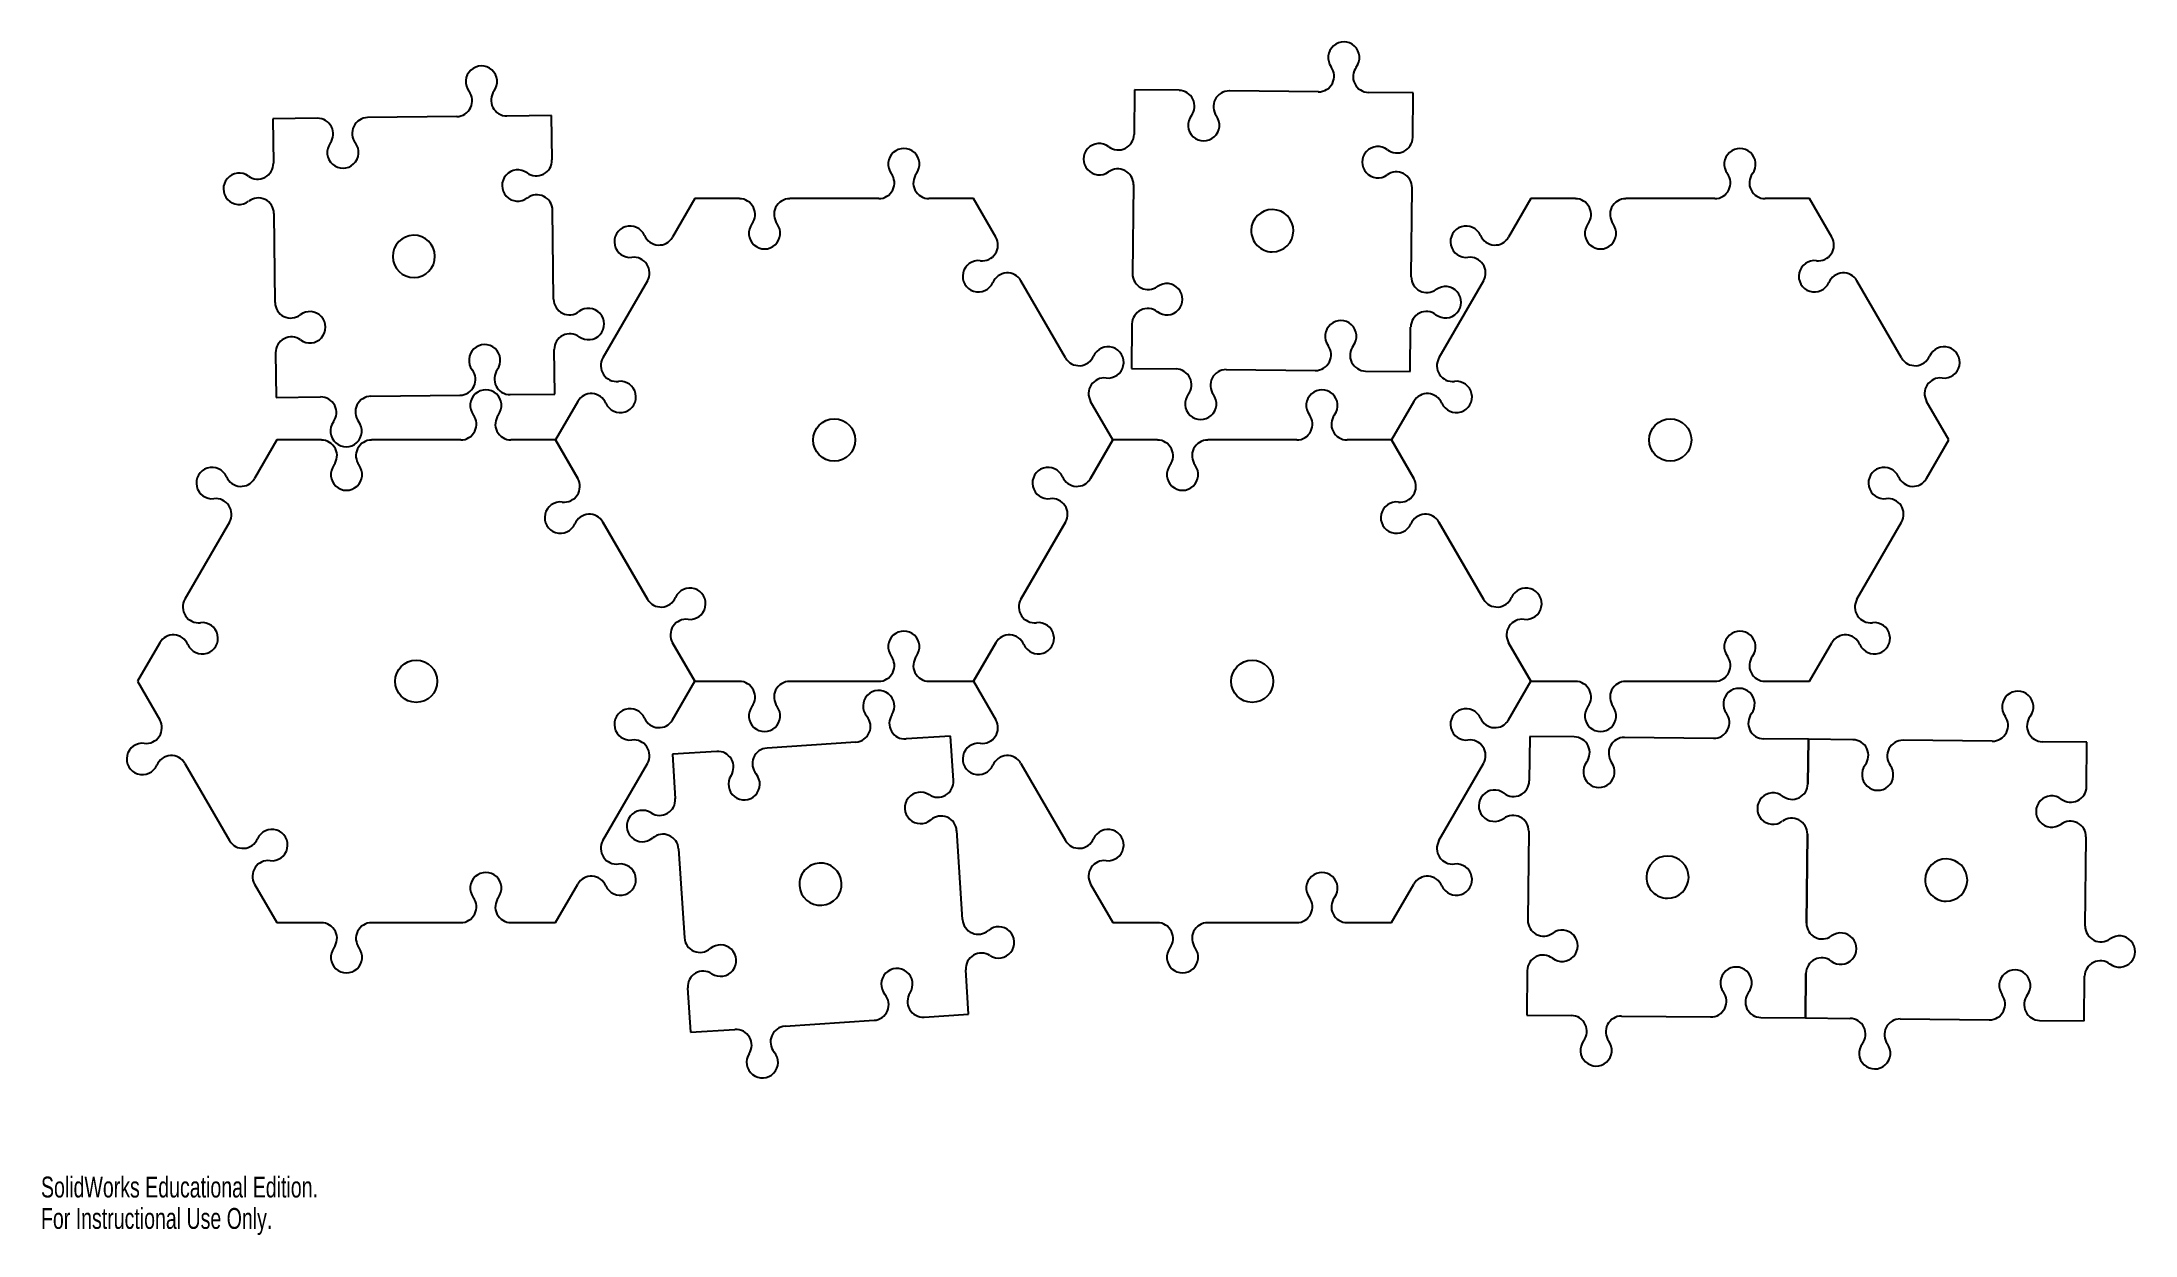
# Model space of a CAD drawing. Header units: inches. Extents: x 0 to 31.2, y 0 to 17.8.
import ezdxf

# ---------------------------------------------------------------- set-up
doc = ezdxf.new("R2010")
doc.units = ezdxf.units.IN
doc.header["$MEASUREMENT"] = 0
doc.styles.add('SLDTEXTSTYLE0', font='TXT', dxfattribs={"width": 0.7})

msp = doc.modelspace()

# ---------------------------------------------------------------- linework, layer by layer
at = {"color": 7, "linetype": 'Continuous'}
for p, q in [((16.311, 17.081), (16.304, 16.417)), ((16.976, 17.074), (16.311, 17.081)), ((19.054, 17.051), (17.726, 17.066)), ((20.468, 17.036), (19.804, 17.043)), ((20.461, 16.372), (20.468, 17.036)), ((4.123, 16.658), (3.458, 16.651)), ((3.458, 16.651), (3.466, 15.986)), ((6.201, 16.683), (4.873, 16.667)), ((7.615, 16.699), (6.951, 16.691)), ((7.623, 16.035), (7.615, 16.699)), ((16.296, 15.667), (16.282, 14.338)), ((16.296, 15.667), (16.282, 14.338)), ((20.438, 14.293), (20.453, 15.622)), ((9.753, 15.458), (9.421, 14.882)), ((10.418, 15.458), (9.753, 15.458)), ((12.496, 15.458), (11.168, 15.458)), ((13.91, 15.458), (13.246, 15.458)), ((14.242, 14.882), (13.91, 15.458)), ((22.224, 15.458), (21.892, 14.882)), ((22.888, 15.458), (22.224, 15.458)), ((24.967, 15.458), (23.638, 15.458)), ((26.381, 15.458), (25.717, 15.458)), ((26.713, 14.882), (26.381, 15.458)), ((3.475, 15.236), (3.49, 13.908)), ((7.647, 13.957), (7.632, 15.285)), ((9.046, 14.233), (8.382, 13.082)), ((15.282, 13.082), (14.617, 14.233)), ((21.517, 14.233), (20.853, 13.082)), ((27.752, 13.082), (27.088, 14.233)), ((16.274, 13.588), (16.266, 12.924)), ((20.423, 12.879), (20.43, 13.543)), ((3.499, 13.158), (3.507, 12.494)), ((7.664, 12.542), (7.656, 13.207)), ((16.266, 12.924), (16.931, 12.917)), ((17.68, 12.909), (19.009, 12.894)), ((19.759, 12.886), (20.423, 12.879)), ((3.507, 12.494), (4.171, 12.502)), ((4.921, 12.51), (6.249, 12.526)), ((4.921, 12.51), (6.249, 12.526)), ((6.999, 12.535), (7.664, 12.542)), ((8.007, 12.433), (7.675, 11.858)), ((15.989, 11.858), (15.657, 12.433)), ((20.478, 12.433), (20.146, 11.858)), ((28.46, 11.858), (28.127, 12.433)), ((3.518, 11.858), (3.186, 11.282)), ((4.182, 11.858), (3.518, 11.858)), ((6.261, 11.858), (4.932, 11.858)), ((7.675, 11.858), (7.011, 11.858)), ((8.007, 11.282), (7.675, 11.858)), ((7.675, 11.858), (8.007, 11.282)), ((15.989, 11.858), (15.657, 11.282)), ((15.657, 11.282), (15.989, 11.858)), ((16.653, 11.858), (15.989, 11.858)), ((18.732, 11.858), (17.403, 11.858)), ((20.146, 11.858), (19.482, 11.858)), ((20.478, 11.282), (20.146, 11.858)), ((20.146, 11.858), (20.478, 11.282)), ((28.127, 11.282), (28.46, 11.858)), ((2.811, 10.633), (2.147, 9.482)), ((9.046, 9.482), (8.382, 10.633)), ((8.382, 10.633), (9.046, 9.482)), ((15.282, 10.633), (14.617, 9.482)), ((14.617, 9.482), (15.282, 10.633)), ((21.517, 9.482), (20.853, 10.633)), ((20.853, 10.633), (21.517, 9.482)), ((27.088, 9.482), (27.752, 10.633)), ((1.772, 8.833), (1.44, 8.258)), ((9.753, 8.258), (9.421, 8.833)), ((9.421, 8.833), (9.753, 8.258)), ((14.242, 8.833), (13.91, 8.258)), ((13.91, 8.258), (14.242, 8.833)), ((22.224, 8.258), (21.892, 8.833)), ((21.892, 8.833), (22.224, 8.258)), ((26.381, 8.258), (26.713, 8.833)), ((1.44, 8.258), (1.772, 7.682)), ((9.421, 7.682), (9.753, 8.258)), ((9.753, 8.258), (10.418, 8.258)), ((11.168, 8.258), (12.496, 8.258)), ((13.246, 8.258), (13.91, 8.258)), ((13.91, 8.258), (14.242, 7.682)), ((21.892, 7.682), (22.224, 8.258)), ((22.224, 8.258), (22.888, 8.258)), ((23.638, 8.258), (24.967, 8.258)), ((25.717, 8.258), (26.381, 8.258)), ((10.081, 7.213), (9.418, 7.17)), ((12.155, 7.349), (10.83, 7.262)), ((13.566, 7.441), (12.904, 7.398)), ((13.61, 6.778), (13.566, 7.441)), ((22.206, 7.436), (22.199, 6.771)), ((22.87, 7.429), (22.206, 7.436)), ((24.949, 7.407), (23.62, 7.421)), ((26.363, 7.393), (25.698, 7.4)), ((26.356, 6.729), (26.363, 7.393)), ((26.363, 7.393), (26.356, 6.729)), ((27.027, 7.386), (26.363, 7.393)), ((29.105, 7.365), (27.777, 7.378)), ((30.519, 7.35), (29.855, 7.357)), ((30.513, 6.686), (30.519, 7.35)), ((2.147, 7.033), (2.811, 5.882)), ((8.382, 5.882), (9.046, 7.033)), ((9.418, 7.17), (9.462, 6.507)), ((14.617, 7.033), (15.282, 5.882)), ((20.853, 5.882), (21.517, 7.033)), ((13.745, 4.704), (13.659, 6.03)), ((13.745, 4.704), (13.659, 6.03)), ((22.191, 6.021), (22.178, 4.693)), ((26.334, 4.65), (26.348, 5.979)), ((26.334, 4.65), (26.348, 5.979)), ((26.348, 5.979), (26.334, 4.65)), ((30.491, 4.607), (30.505, 5.936)), ((30.491, 4.607), (30.505, 5.936)), ((9.51, 5.759), (9.597, 4.433)), ((3.186, 5.233), (3.518, 4.658)), ((7.675, 4.658), (8.007, 5.233)), ((15.657, 5.233), (15.989, 4.658)), ((20.146, 4.658), (20.478, 5.233)), ((3.518, 4.658), (4.182, 4.658)), ((4.932, 4.658), (6.261, 4.658)), ((7.011, 4.658), (7.675, 4.658)), ((15.989, 4.658), (16.653, 4.658)), ((17.403, 4.658), (18.732, 4.658)), ((19.482, 4.658), (20.146, 4.658)), ((13.837, 3.293), (13.794, 3.956)), ((22.17, 3.943), (22.163, 3.279)), ((26.32, 3.236), (26.327, 3.9)), ((26.327, 3.9), (26.32, 3.236)), ((30.477, 3.193), (30.483, 3.857)), ((9.646, 3.685), (9.689, 3.022)), ((11.101, 3.114), (12.426, 3.201)), ((13.175, 3.249), (13.837, 3.293)), ((22.163, 3.279), (22.827, 3.272)), ((23.577, 3.264), (24.906, 3.251)), ((25.656, 3.243), (26.32, 3.236)), ((26.32, 3.236), (26.984, 3.229)), ((27.734, 3.222), (29.062, 3.208)), ((29.812, 3.2), (30.477, 3.193)), ((9.689, 3.022), (10.352, 3.065))]:
    msp.add_line(p, q, dxfattribs=at)
for centre in [(11.832, 11.858), (24.303, 11.858), (5.597, 8.258), (18.067, 8.258)]:
    msp.add_circle(centre, 0.315, dxfattribs=at)
for centre, radius, start, end in [((19.434, 17.563), 0.234, 322.509, 216.2488), ((6.57, 17.203), 0.234, 323.7995, 217.5392), ((19.056, 17.285), 0.234, 269.3789, 36.2488), ((19.806, 17.277), 0.234, 142.509, 269.3789), ((6.198, 16.917), 0.234, 270.6694, 37.5392), ((6.948, 16.926), 0.234, 143.7995, 270.6694), ((16.973, 16.839), 0.234, 322.509, 89.3789), ((17.723, 16.831), 0.234, 89.3789, 216.2488), ((4.125, 16.424), 0.234, 323.7995, 90.6694), ((4.875, 16.433), 0.234, 90.6694, 217.5392), ((17.345, 16.554), 0.234, 142.509, 36.2488), ((4.504, 16.147), 0.234, 143.7995, 37.5392), ((15.785, 16.047), 0.234, 52.509, 306.2488), ((16.07, 16.419), 0.234, 232.509, 359.3789), ((19.941, 16.002), 0.234, 52.509, 306.2488), ((20.227, 16.374), 0.234, 232.509, 359.3789), ((3.232, 15.984), 0.234, 233.7995, 0.6694), ((7.388, 16.032), 0.234, 233.7995, 0.6694), ((12.871, 15.973), 0.234, 323.1301, 216.8699), ((25.342, 15.973), 0.234, 323.1301, 216.8699), ((2.955, 15.605), 0.234, 53.7995, 307.5392), ((7.112, 15.654), 0.234, 53.7995, 307.5392), ((12.496, 15.692), 0.234, 270, 36.8699), ((13.246, 15.692), 0.234, 143.1301, 270), ((16.062, 15.669), 0.234, 359.3789, 126.2488), ((20.218, 15.624), 0.234, 359.3789, 126.2488), ((24.967, 15.692), 0.234, 270, 36.8699), ((25.717, 15.692), 0.234, 143.1301, 270), ((3.241, 15.234), 0.234, 0.6694, 127.5392), ((7.397, 15.282), 0.234, 0.6694, 127.5392), ((10.418, 15.223), 0.234, 323.1301, 90), ((11.168, 15.223), 0.234, 90, 216.8699), ((22.888, 15.223), 0.234, 323.1301, 90), ((23.638, 15.223), 0.234, 90, 216.8699), ((8.787, 14.815), 0.234, 23.1301, 276.8699), ((10.793, 14.942), 0.234, 143.1301, 36.8699), ((18.367, 14.98), 0.315, 89.3789, 179.3789), ((18.367, 14.98), 0.315, 359.3789, 89.3789), ((21.258, 14.815), 0.234, 23.1301, 276.8699), ((23.263, 14.942), 0.234, 143.1301, 36.8699), ((5.561, 14.597), 0.315, 90.6694, 180.6694), ((5.561, 14.597), 0.315, 0.6694, 90.6694), ((9.218, 15), 0.234, 203.1301, 330), ((14.04, 14.765), 0.234, 263.1301, 30), ((18.367, 14.98), 0.315, 179.3789, 269.3789), ((18.367, 14.98), 0.315, 269.3789, 359.3789), ((21.689, 15), 0.234, 203.1301, 330), ((26.51, 14.765), 0.234, 263.1301, 30), ((5.561, 14.597), 0.315, 180.6694, 270.6694), ((5.561, 14.597), 0.315, 270.6694, 0.6694), ((8.843, 14.35), 0.234, 330, 96.8699), ((13.983, 14.3), 0.234, 83.1301, 336.8699), ((21.314, 14.35), 0.234, 330, 96.8699), ((26.454, 14.3), 0.234, 83.1301, 336.8699), ((14.415, 14.116), 0.234, 30, 156.8699), ((16.516, 14.336), 0.234, 179.3789, 306.2488), ((16.793, 13.958), 0.234, 232.509, 126.2488), ((20.673, 14.291), 0.234, 179.3789, 306.2488), ((20.95, 13.913), 0.234, 232.509, 126.2488), ((26.885, 14.116), 0.234, 30, 156.8699), ((3.725, 13.911), 0.234, 180.6694, 307.5392), ((4.01, 13.539), 0.234, 233.7995, 127.5392), ((7.881, 13.959), 0.234, 180.6694, 307.5392), ((8.167, 13.588), 0.234, 233.7995, 127.5392), ((16.508, 13.586), 0.234, 52.509, 179.3789), ((20.665, 13.541), 0.234, 52.509, 179.3789), ((7.89, 13.209), 0.234, 53.7995, 180.6694), ((19.389, 13.406), 0.234, 322.509, 216.2488), ((3.734, 13.161), 0.234, 53.7995, 180.6694), ((6.618, 13.046), 0.234, 323.7995, 217.5392), ((15.916, 13.015), 0.234, 263.1301, 156.8699), ((19.011, 13.129), 0.234, 269.3789, 36.2488), ((19.761, 13.121), 0.234, 142.509, 269.3789), ((28.387, 13.015), 0.234, 263.1301, 156.8699), ((6.247, 12.76), 0.234, 270.6694, 37.5392), ((6.997, 12.769), 0.234, 143.7995, 270.6694), ((8.585, 12.965), 0.234, 150, 276.8699), ((15.485, 13.2), 0.234, 210, 336.8699), ((16.928, 12.683), 0.234, 322.509, 89.3789), ((17.678, 12.674), 0.234, 89.3789, 216.2488), ((21.056, 12.965), 0.234, 150, 276.8699), ((27.955, 13.2), 0.234, 210, 336.8699), ((4.174, 12.267), 0.234, 323.7995, 90.6694), ((4.924, 12.276), 0.234, 90.6694, 217.5392), ((6.636, 12.373), 0.234, 323.1301, 216.8699), ((8.21, 12.316), 0.234, 23.1301, 150), ((8.641, 12.5), 0.234, 203.1301, 96.8699), ((15.86, 12.55), 0.234, 83.1301, 210), ((17.3, 12.397), 0.234, 142.509, 36.2488), ((19.107, 12.373), 0.234, 323.1301, 216.8699), ((20.681, 12.316), 0.234, 23.1301, 150), ((21.112, 12.5), 0.234, 203.1301, 96.8699), ((28.33, 12.55), 0.234, 83.1301, 210), ((6.261, 12.092), 0.234, 270, 36.8699), ((7.011, 12.092), 0.234, 143.1301, 270), ((18.732, 12.092), 0.234, 270, 36.8699), ((19.482, 12.092), 0.234, 143.1301, 270), ((4.552, 11.99), 0.234, 143.7995, 37.5392), ((4.182, 11.623), 0.234, 323.1301, 90), ((4.932, 11.623), 0.234, 90, 216.8699), ((16.653, 11.623), 0.234, 323.1301, 90), ((17.403, 11.623), 0.234, 90, 216.8699), ((2.552, 11.215), 0.234, 23.1301, 276.8699), ((2.983, 11.4), 0.234, 203.1301, 330), ((4.557, 11.342), 0.234, 143.1301, 36.8699), ((7.804, 11.165), 0.234, 263.1301, 30), ((7.804, 11.165), 0.234, 263.1301, 30), ((15.023, 11.215), 0.234, 23.1301, 276.8699), ((15.023, 11.215), 0.234, 23.1301, 276.8699), ((15.454, 11.4), 0.234, 203.1301, 330), ((15.454, 11.4), 0.234, 203.1301, 330), ((17.028, 11.342), 0.234, 143.1301, 36.8699), ((20.275, 11.165), 0.234, 263.1301, 30), ((20.275, 11.165), 0.234, 263.1301, 30), ((27.493, 11.215), 0.234, 23.1301, 276.8699), ((27.925, 11.4), 0.234, 203.1301, 330), ((2.608, 10.75), 0.234, 330, 96.8699), ((7.748, 10.7), 0.234, 83.1301, 336.8699), ((7.748, 10.7), 0.234, 83.1301, 336.8699), ((15.079, 10.75), 0.234, 330, 96.8699), ((15.079, 10.75), 0.234, 330, 96.8699), ((20.219, 10.7), 0.234, 83.1301, 336.8699), ((20.219, 10.7), 0.234, 83.1301, 336.8699), ((27.55, 10.75), 0.234, 330, 96.8699), ((8.179, 10.516), 0.234, 30, 156.8699), ((8.179, 10.516), 0.234, 30, 156.8699), ((20.65, 10.516), 0.234, 30, 156.8699), ((20.65, 10.516), 0.234, 30, 156.8699), ((2.35, 9.365), 0.234, 150, 276.8699), ((9.249, 9.6), 0.234, 210, 336.8699), ((9.249, 9.6), 0.234, 210, 336.8699), ((9.68, 9.415), 0.234, 263.1301, 156.8699), ((9.68, 9.415), 0.234, 263.1301, 156.8699), ((14.82, 9.365), 0.234, 150, 276.8699), ((14.82, 9.365), 0.234, 150, 276.8699), ((21.72, 9.6), 0.234, 210, 336.8699), ((21.72, 9.6), 0.234, 210, 336.8699), ((22.151, 9.415), 0.234, 263.1301, 156.8699), ((22.151, 9.415), 0.234, 263.1301, 156.8699), ((27.291, 9.365), 0.234, 150, 276.8699), ((2.406, 8.9), 0.234, 203.1301, 96.8699), ((9.624, 8.95), 0.234, 83.1301, 210), ((9.624, 8.95), 0.234, 83.1301, 210), ((14.877, 8.9), 0.234, 203.1301, 96.8699), ((14.877, 8.9), 0.234, 203.1301, 96.8699), ((22.095, 8.95), 0.234, 83.1301, 210), ((22.095, 8.95), 0.234, 83.1301, 210), ((27.347, 8.9), 0.234, 203.1301, 96.8699), ((1.975, 8.716), 0.234, 23.1301, 150), ((12.871, 8.773), 0.234, 323.1301, 216.8699), ((14.445, 8.716), 0.234, 23.1301, 150), ((14.445, 8.716), 0.234, 23.1301, 150), ((25.342, 8.773), 0.234, 323.1301, 216.8699), ((26.916, 8.716), 0.234, 23.1301, 150), ((12.496, 8.492), 0.234, 270, 36.8699), ((13.246, 8.492), 0.234, 143.1301, 270), ((24.967, 8.492), 0.234, 270, 36.8699), ((25.717, 8.492), 0.234, 143.1301, 270), ((10.418, 8.023), 0.234, 323.1301, 90), ((11.168, 8.023), 0.234, 90, 216.8699), ((12.496, 7.888), 0.234, 326.8682, 220.608), ((22.888, 8.023), 0.234, 323.1301, 90), ((23.638, 8.023), 0.234, 90, 216.8699), ((25.329, 7.919), 0.234, 322.5407, 216.2805), ((8.787, 7.615), 0.234, 23.1301, 276.8699), ((10.793, 7.742), 0.234, 143.1301, 36.8699), ((21.258, 7.615), 0.234, 23.1301, 276.8699), ((23.263, 7.742), 0.234, 143.1301, 36.8699), ((29.486, 7.876), 0.234, 322.5407, 216.2805), ((1.569, 7.565), 0.234, 263.1301, 30), ((9.218, 7.8), 0.234, 203.1301, 330), ((12.14, 7.583), 0.234, 273.7381, 40.608), ((12.888, 7.631), 0.234, 146.8682, 273.7381), ((14.04, 7.565), 0.234, 263.1301, 30), ((21.689, 7.8), 0.234, 203.1301, 330), ((24.951, 7.642), 0.234, 269.4106, 36.2805), ((25.701, 7.634), 0.234, 142.5407, 269.4106), ((29.108, 7.599), 0.234, 269.4106, 36.2805), ((29.858, 7.591), 0.234, 142.5407, 269.4106), ((1.513, 7.1), 0.234, 83.1301, 336.8699), ((8.843, 7.15), 0.234, 330, 96.8699), ((10.096, 6.979), 0.234, 326.8682, 93.7381), ((10.845, 7.028), 0.234, 93.7381, 220.608), ((13.983, 7.1), 0.234, 83.1301, 336.8699), ((21.314, 7.15), 0.234, 330, 96.8699), ((22.868, 7.194), 0.234, 322.5407, 89.4106), ((23.618, 7.187), 0.234, 89.4106, 216.2805), ((27.024, 7.152), 0.234, 322.5407, 89.4106), ((27.774, 7.144), 0.234, 89.4106, 216.2805), ((1.944, 6.916), 0.234, 30, 156.8699), ((10.489, 6.723), 0.234, 146.8682, 40.608), ((14.415, 6.916), 0.234, 30, 156.8699), ((23.24, 6.909), 0.234, 142.5407, 36.2805), ((27.397, 6.866), 0.234, 142.5407, 36.2805), ((13.12, 6.37), 0.234, 56.8682, 310.608), ((13.376, 6.763), 0.234, 236.8682, 3.7381), ((21.68, 6.402), 0.234, 52.5407, 306.2805), ((21.965, 6.774), 0.234, 232.5407, 359.4106), ((25.836, 6.359), 0.234, 52.5407, 306.2805), ((25.836, 6.359), 0.234, 52.5407, 306.2805), ((26.121, 6.731), 0.234, 232.5407, 359.4106), ((26.121, 6.731), 0.234, 232.5407, 359.4106), ((30.278, 6.688), 0.234, 232.5407, 359.4106), ((8.972, 6.099), 0.234, 56.8682, 310.608), ((9.228, 6.492), 0.234, 236.8682, 3.7381), ((13.425, 6.014), 0.234, 3.7381, 130.608), ((21.957, 6.024), 0.234, 359.4106, 126.2805), ((29.993, 6.316), 0.234, 52.5407, 306.2805), ((3.445, 5.815), 0.234, 263.1301, 156.8699), ((9.277, 5.743), 0.234, 3.7381, 130.608), ((15.916, 5.815), 0.234, 263.1301, 156.8699), ((26.114, 5.981), 0.234, 359.4106, 126.2805), ((26.114, 5.981), 0.234, 359.4106, 126.2805), ((30.27, 5.938), 0.234, 359.4106, 126.2805), ((3.014, 6), 0.234, 210, 336.8699), ((8.585, 5.765), 0.234, 150, 276.8699), ((15.485, 6), 0.234, 210, 336.8699), ((21.056, 5.765), 0.234, 150, 276.8699), ((24.263, 5.336), 0.315, 89.4106, 179.4106), ((24.263, 5.336), 0.315, 359.4106, 89.4106), ((3.389, 5.35), 0.234, 83.1301, 210), ((6.636, 5.173), 0.234, 323.1301, 216.8699), ((8.21, 5.116), 0.234, 23.1301, 150), ((8.641, 5.3), 0.234, 203.1301, 96.8699), ((11.628, 5.231), 0.315, 93.7381, 183.7381), ((11.628, 5.231), 0.315, 3.7381, 93.7381), ((15.86, 5.35), 0.234, 83.1301, 210), ((19.107, 5.173), 0.234, 323.1301, 216.8699), ((20.681, 5.116), 0.234, 23.1301, 150), ((21.112, 5.3), 0.234, 203.1301, 96.8699), ((24.263, 5.336), 0.315, 179.4106, 269.4106), ((24.263, 5.336), 0.315, 269.4106, 359.4106), ((28.42, 5.293), 0.315, 89.4106, 179.4106), ((28.42, 5.293), 0.315, 359.4106, 89.4106), ((6.261, 4.892), 0.234, 270, 36.8699), ((7.011, 4.892), 0.234, 143.1301, 270), ((11.628, 5.231), 0.315, 183.7381, 273.7381), ((11.628, 5.231), 0.315, 273.7381, 3.7381), ((18.732, 4.892), 0.234, 270, 36.8699), ((19.482, 4.892), 0.234, 143.1301, 270), ((28.42, 5.293), 0.315, 179.4106, 269.4106), ((28.42, 5.293), 0.315, 269.4106, 359.4106), ((13.979, 4.719), 0.234, 183.7381, 310.608), ((22.412, 4.691), 0.234, 179.4106, 306.2805), ((4.182, 4.423), 0.234, 323.1301, 90), ((4.932, 4.423), 0.234, 90, 216.8699), ((9.831, 4.448), 0.234, 183.7381, 310.608), ((14.284, 4.363), 0.234, 236.8682, 130.608), ((16.653, 4.423), 0.234, 323.1301, 90), ((17.403, 4.423), 0.234, 90, 216.8699), ((22.689, 4.313), 0.234, 232.5407, 126.2805), ((26.569, 4.648), 0.234, 179.4106, 306.2805), ((26.569, 4.648), 0.234, 179.4106, 306.2805), ((26.846, 4.27), 0.234, 232.5407, 126.2805), ((26.846, 4.27), 0.234, 232.5407, 126.2805), ((30.726, 4.605), 0.234, 179.4106, 306.2805), ((31.003, 4.227), 0.234, 232.5407, 126.2805), ((4.557, 4.142), 0.234, 143.1301, 36.8699), ((10.136, 4.092), 0.234, 236.8682, 130.608), ((14.028, 3.971), 0.234, 56.8682, 183.7381), ((17.028, 4.142), 0.234, 143.1301, 36.8699), ((22.404, 3.941), 0.234, 52.5407, 179.4106), ((26.561, 3.898), 0.234, 52.5407, 179.4106), ((26.561, 3.898), 0.234, 52.5407, 179.4106), ((30.718, 3.855), 0.234, 52.5407, 179.4106), ((9.88, 3.7), 0.234, 56.8682, 183.7381), ((12.767, 3.74), 0.234, 326.8682, 220.608), ((25.286, 3.762), 0.234, 322.5407, 216.2805), ((29.443, 3.72), 0.234, 322.5407, 216.2805), ((12.411, 3.434), 0.234, 273.7381, 40.608), ((13.159, 3.483), 0.234, 146.8682, 273.7381), ((24.908, 3.485), 0.234, 269.4106, 36.2805), ((25.658, 3.477), 0.234, 142.5407, 269.4106), ((29.065, 3.442), 0.234, 269.4106, 36.2805), ((29.815, 3.434), 0.234, 142.5407, 269.4106), ((22.825, 3.038), 0.234, 322.5407, 89.4106), ((23.575, 3.03), 0.234, 89.4106, 216.2805), ((26.982, 2.995), 0.234, 322.5407, 89.4106), ((27.732, 2.987), 0.234, 89.4106, 216.2805), ((10.367, 2.831), 0.234, 326.8682, 93.7381), ((11.116, 2.88), 0.234, 93.7381, 220.608), ((23.197, 2.753), 0.234, 142.5407, 36.2805), ((27.354, 2.71), 0.234, 142.5407, 36.2805), ((10.76, 2.575), 0.234, 146.8682, 40.608)]:
    msp.add_arc(centre, radius, start, end, dxfattribs=at)

# ---------------------------------------------------------------- texts
at = {"color": 7, "linetype": 'Continuous', "char_height": 0.3114, "attachment_point": 1, "style": 'SLDTEXTSTYLE0'}
for s, insert in [('SolidWorks Educational Edition.', (0, 0.869)), ('For Instructional Use Only.', (0, 0.401))]:
    msp.add_mtext(s, dxfattribs=dict(at, insert=insert))

doc.saveas('drawing.dxf')
